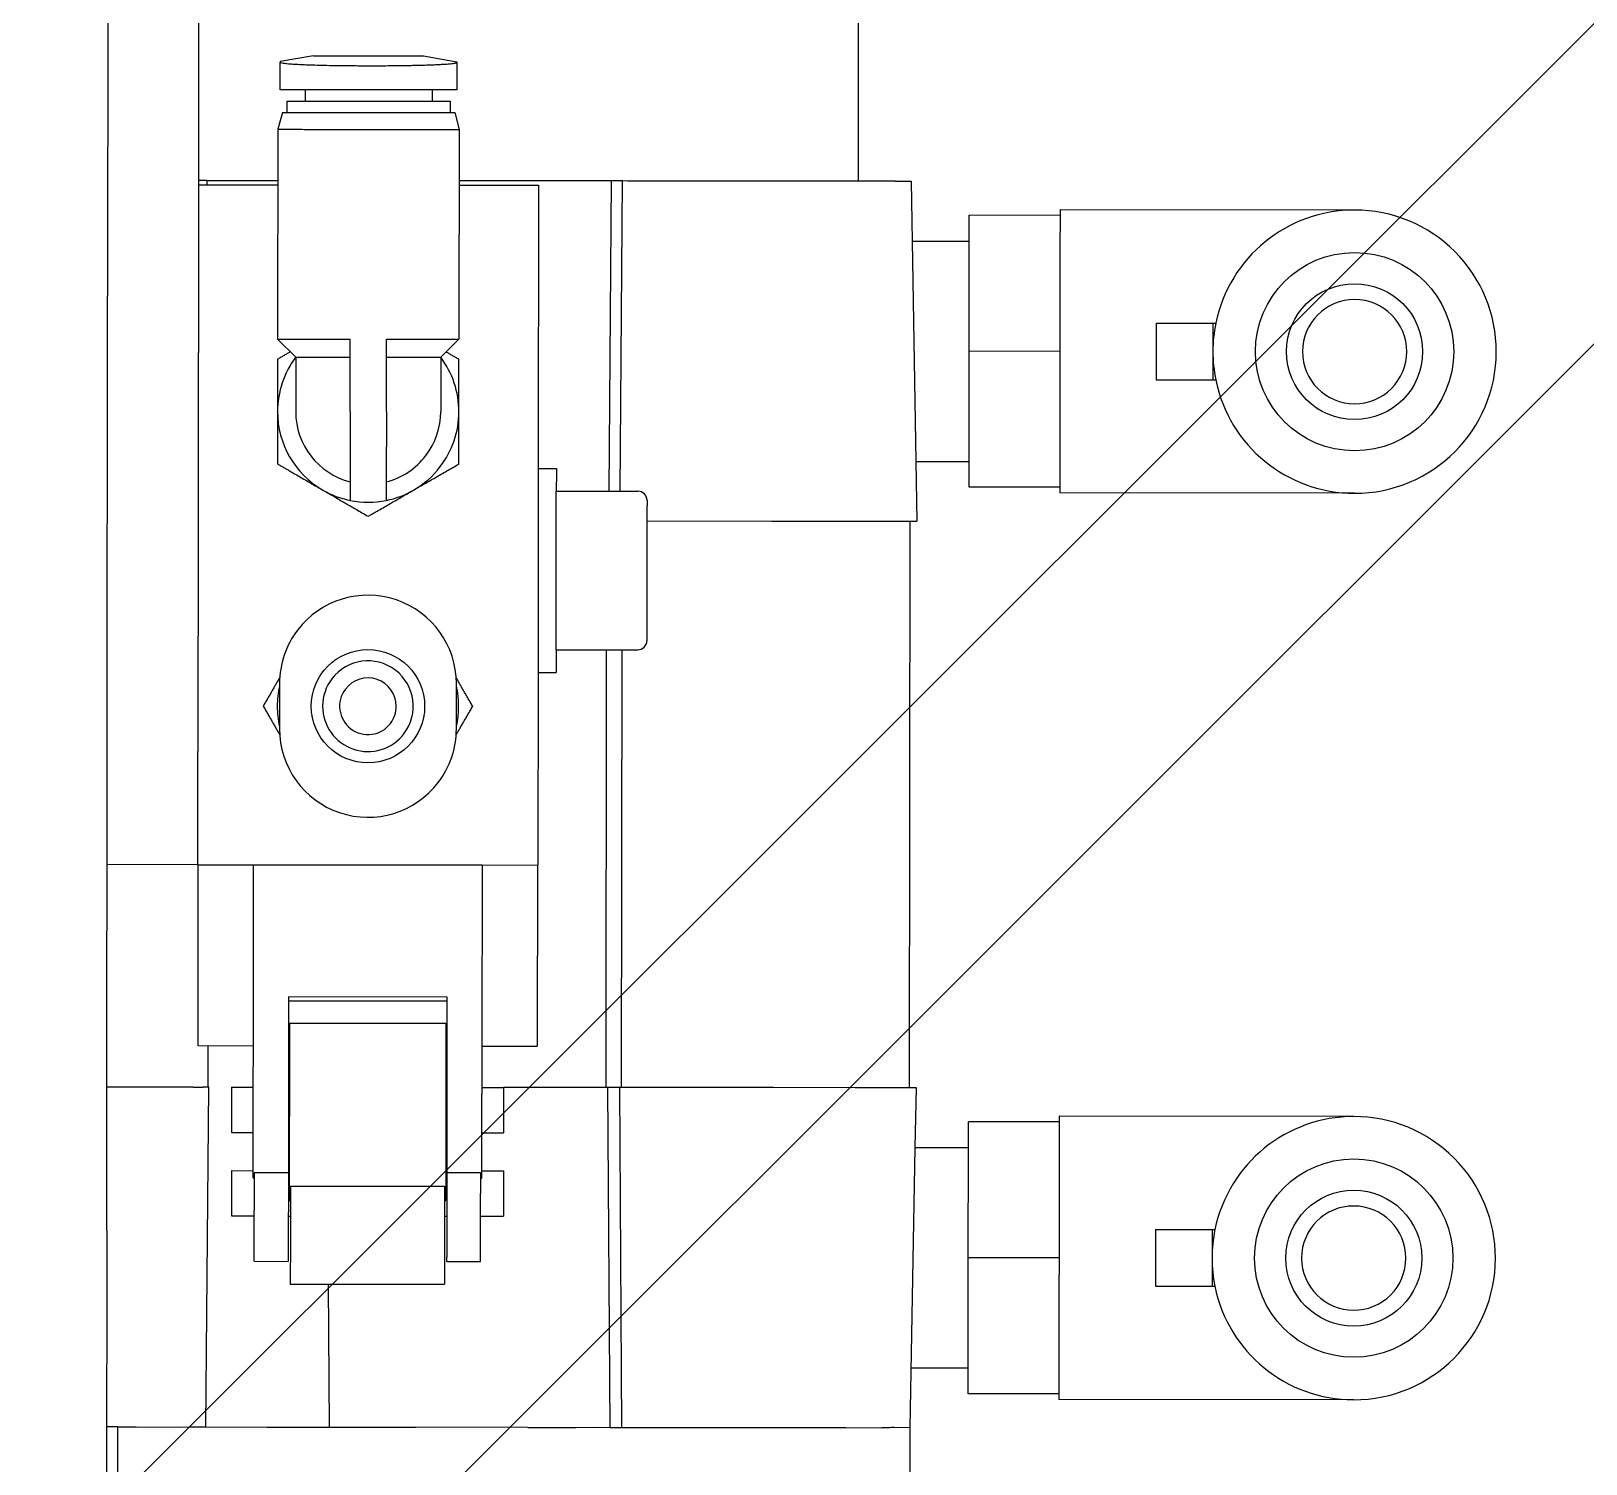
# Model space of a CAD drawing. Header units: inches. Extents: x -233729 to 737493, y -275239 to 196021.
# Drawn here: x 478215.9 to 478284.4, y 16281.1 to 16344.3 of the extents above; entities that cross this region are included whole.
import ezdxf

# ---------------------------------------------------------------- set-up
doc = ezdxf.new("R2010")
doc.units = ezdxf.units.IN
doc.header["$MEASUREMENT"] = 0
doc.layers.add('P_AX', color=7, linetype='Continuous')

# ---------------------------------------------------------------- blocks, each defined once
blk = doc.blocks.new('A$C48CB4C16')
at = {"layer": 'P_AX', "color": 6, "linetype": 'ByBlock', "lineweight": -2}
for p, q in [((3704.776, 4516.812, 710.665), (3917.297, 4729.333, 710.665)), ((3711.847, 4509.741, 710.665), (3924.368, 4722.262, 710.665))]:
    blk.add_line(p, q, dxfattribs=at)
at = {"layer": 'P_AX', "color": 6, "linetype": 'Continuous'}
for p, q in [((3884.337, 4669.91, 710.665), (3884.354, 4686.613, 710.665)), ((3848.909, 4684.607, 710.665), (3848.903, 4678.607, 710.665)), ((3883.851, 4684.575, 710.665), (3883.846, 4678.575, 710.665)), ((3848.903, 4678.607, 710.665), (3848.675, 4666.241, 710.665)), ((3848.903, 4678.607, 710.665), (3849.603, 4678.603, 710.665)), ((3848.903, 4678.607, 710.665), (3849.603, 4678.603, 710.665)), ((3851.741, 4678.601, 710.665), (3850.15, 4678.606, 710.665)), ((3851.741, 4678.601, 710.665), (3850.15, 4678.606, 710.665)), ((3853.059, 4678.602, 710.665), (3851.741, 4678.601, 710.665)), ((3853.059, 4678.602, 710.665), (3851.741, 4678.601, 710.665)), ((3855.041, 4678.601, 710.665), (3853.059, 4678.602, 710.665)), ((3855.041, 4678.601, 710.665), (3853.059, 4678.602, 710.665)), ((3855.059, 4678.6, 710.665), (3855.041, 4678.601, 710.665)), ((3855.059, 4678.6, 710.665), (3855.041, 4678.601, 710.665)), ((3855.131, 4678.6, 710.665), (3855.059, 4678.6, 710.665)), ((3855.131, 4678.6, 710.665), (3855.059, 4678.6, 710.665)), ((3859.423, 4678.593, 710.665), (3855.131, 4678.6, 710.665)), ((3859.423, 4678.593, 710.665), (3855.131, 4678.6, 710.665)), ((3860.423, 4678.595, 710.665), (3859.423, 4678.593, 710.665)), ((3860.423, 4678.595, 710.665), (3859.423, 4678.593, 710.665)), ((3861.331, 4678.594, 710.665), (3860.423, 4678.595, 710.665)), ((3861.331, 4678.594, 710.665), (3860.423, 4678.595, 710.665)), ((3861.423, 4678.591, 710.665), (3861.331, 4678.594, 710.665)), ((3861.423, 4678.591, 710.665), (3861.331, 4678.594, 710.665)), ((3861.633, 4678.595, 710.665), (3861.423, 4678.591, 710.665)), ((3861.633, 4678.595, 710.665), (3861.423, 4678.591, 710.665)), ((3861.727, 4663.595, 710.665), (3861.633, 4678.595, 710.665)), ((3862.133, 4678.594, 710.665), (3861.633, 4678.595, 710.665)), ((3862.133, 4678.594, 710.665), (3861.633, 4678.595, 710.665)), ((3862.133, 4678.594, 710.665), (3862.227, 4663.594, 710.665)), ((3862.741, 4678.59, 710.665), (3862.133, 4678.594, 710.665)), ((3862.741, 4678.59, 710.665), (3862.133, 4678.594, 710.665)), ((3863.641, 4678.592, 710.665), (3862.741, 4678.59, 710.665)), ((3863.641, 4678.592, 710.665), (3862.741, 4678.59, 710.665)), ((3863.897, 4678.594, 710.665), (3863.641, 4678.592, 710.665)), ((3863.897, 4678.594, 710.665), (3863.641, 4678.592, 710.665)), ((3864.375, 4678.594, 710.665), (3863.897, 4678.594, 710.665)), ((3864.375, 4678.594, 710.665), (3863.897, 4678.594, 710.665)), ((3865.765, 4678.593, 710.665), (3864.375, 4678.594, 710.665)), ((3865.765, 4678.593, 710.665), (3864.375, 4678.594, 710.665)), ((3865.765, 4678.593, 710.665), (3870.715, 4678.589, 710.665)), ((3865.765, 4678.593, 710.665), (3870.715, 4678.589, 710.665)), ((3871.241, 4678.583, 710.665), (3870.715, 4678.589, 710.665)), ((3871.241, 4678.583, 710.665), (3870.715, 4678.589, 710.665)), ((3871.441, 4678.585, 710.665), (3871.241, 4678.583, 710.665)), ((3871.441, 4678.585, 710.665), (3871.241, 4678.583, 710.665)), ((3873.76, 4678.583, 710.665), (3871.441, 4678.585, 710.665)), ((3873.76, 4678.583, 710.665), (3871.441, 4678.585, 710.665)), ((3874.391, 4678.582, 710.665), (3873.76, 4678.583, 710.665)), ((3874.391, 4678.582, 710.665), (3873.76, 4678.583, 710.665)), ((3874.441, 4678.578, 710.665), (3874.391, 4678.582, 710.665)), ((3874.441, 4678.578, 710.665), (3874.391, 4678.582, 710.665)), ((3874.51, 4678.582, 710.665), (3874.441, 4678.578, 710.665)), ((3874.51, 4678.582, 710.665), (3874.441, 4678.578, 710.665)), ((3874.51, 4678.582, 710.665), (3874.559, 4672.268, 710.665)), ((3877.241, 4678.577, 710.665), (3874.51, 4678.582, 710.665)), ((3877.241, 4678.577, 710.665), (3874.51, 4678.582, 710.665)), ((3877.261, 4678.582, 710.665), (3877.241, 4678.577, 710.665)), ((3877.261, 4678.582, 710.665), (3877.241, 4678.577, 710.665)), ((3879.972, 4678.573, 710.665), (3877.261, 4678.582, 710.665)), ((3879.972, 4678.573, 710.665), (3877.261, 4678.582, 710.665)), ((3879.972, 4678.573, 710.665), (3879.827, 4663.577, 710.665)), ((3880.041, 4678.573, 710.665), (3879.972, 4678.573, 710.665)), ((3880.041, 4678.573, 710.665), (3879.972, 4678.573, 710.665)), ((3880.091, 4678.576, 710.665), (3880.041, 4678.573, 710.665)), ((3880.091, 4678.576, 710.665), (3880.041, 4678.573, 710.665)), ((3880.722, 4678.576, 710.665), (3880.091, 4678.576, 710.665)), ((3880.722, 4678.576, 710.665), (3880.091, 4678.576, 710.665)), ((3882.211, 4678.577, 710.665), (3880.722, 4678.576, 710.665)), ((3882.211, 4678.577, 710.665), (3880.722, 4678.576, 710.665)), ((3883.041, 4678.574, 710.665), (3882.211, 4678.577, 710.665)), ((3883.041, 4678.574, 710.665), (3882.211, 4678.577, 710.665)), ((3883.241, 4678.572, 710.665), (3883.041, 4678.574, 710.665)), ((3883.241, 4678.572, 710.665), (3883.041, 4678.574, 710.665)), ((3883.795, 4678.575, 710.665), (3883.241, 4678.572, 710.665)), ((3883.795, 4678.575, 710.665), (3883.241, 4678.572, 710.665)), ((3883.846, 4678.575, 710.665), (3883.795, 4678.575, 710.665)), ((3883.846, 4678.575, 710.665), (3883.795, 4678.575, 710.665)), ((3883.846, 4678.575, 710.665), (3884.346, 4678.573, 710.665)), ((3829.34, 4677.374, 710.665), (3842.34, 4677.361, 710.665)), ((3842.338, 4675.627, 710.665), (3842.34, 4677.111, 710.665)), ((3842.34, 4677.111, 710.665), (3846.34, 4677.107, 710.665)), ((3846.34, 4677.107, 710.665), (3846.339, 4675.971, 710.665)), ((3846.339, 4675.971, 710.665), (3846.334, 4671.107, 710.665)), ((3848.855, 4675.969, 710.665), (3846.339, 4675.971, 710.665)), ((3835.585, 4672.368, 710.665), (3835.459, 4672.368, 710.665)), ((3835.584, 4671.118, 710.665), (3835.585, 4672.368, 710.665)), ((3838.085, 4672.365, 710.665), (3835.585, 4672.368, 710.665)), ((3838.083, 4669.865, 710.665), (3838.085, 4672.365, 710.665)), ((3842.334, 4671.111, 710.665), (3842.335, 4672.596, 710.665)), ((3876.24, 4672.267, 710.665), (3869.44, 4672.273, 710.665)), ((3835.583, 4669.868, 710.665), (3835.584, 4671.118, 710.665)), ((3842.333, 4669.627, 710.665), (3842.334, 4671.111, 710.665)), ((3842.334, 4671.111, 710.665), (3846.334, 4671.107, 710.665)), ((3846.334, 4671.107, 710.665), (3846.329, 4666.243, 710.665)), ((3869.329, 4671.273, 710.665), (3867.849, 4671.275, 710.665)), ((3877.829, 4671.265, 710.665), (3876.329, 4671.266, 710.665)), ((3835.583, 4669.868, 710.665), (3835.457, 4669.868, 710.665)), ((3838.083, 4669.865, 710.665), (3835.583, 4669.868, 710.665)), ((3867.847, 4669.275, 710.665), (3866.837, 4669.276, 710.665)), ((3869.437, 4669.273, 710.665), (3869.327, 4669.273, 710.665)), ((3876.327, 4669.266, 710.665), (3876.237, 4669.267, 710.665)), ((3878.837, 4669.264, 710.665), (3877.827, 4669.265, 710.665)), ((3867.845, 4667.589, 710.665), (3867.846, 4668.275, 710.665)), ((3869.326, 4668.273, 710.665), (3869.325, 4667.35, 710.665)), ((3869.436, 4668.587, 710.665), (3869.386, 4668.587, 710.665)), ((3876.286, 4668.581, 710.665), (3876.236, 4668.581, 710.665)), ((3876.325, 4667.343, 710.665), (3876.326, 4668.266, 710.665)), ((3877.826, 4668.265, 710.665), (3877.825, 4667.579, 710.665)), ((3867.845, 4667.589, 710.665), (3867.795, 4667.589, 710.665)), ((3867.845, 4667.352, 710.665), (3867.845, 4667.589, 710.665)), ((3876.235, 4667.949, 710.665), (3869.435, 4667.956, 710.665)), ((3877.825, 4667.579, 710.665), (3877.825, 4667.342, 710.665)), ((3877.875, 4667.579, 710.665), (3877.825, 4667.579, 710.665)), ((3867.795, 4667.275, 710.665), (3866.835, 4667.276, 710.665)), ((3869.325, 4667.35, 710.665), (3867.845, 4667.352, 710.665)), ((3869.385, 4667.273, 710.665), (3869.325, 4667.273, 710.665)), ((3876.325, 4667.266, 710.665), (3876.285, 4667.266, 710.665)), ((3877.825, 4667.342, 710.665), (3876.325, 4667.343, 710.665)), ((3878.835, 4667.264, 710.665), (3877.875, 4667.265, 710.665)), ((3842.328, 4665.111, 710.665), (3842.33, 4666.596, 710.665)), ((3846.329, 4666.243, 710.665), (3846.328, 4665.107, 710.665)), ((3848.675, 4666.241, 710.665), (3846.329, 4666.243, 710.665)), ((3848.675, 4666.241, 710.665), (3848.627, 4663.604, 710.665)), ((3867.793, 4665.589, 710.665), (3866.833, 4665.59, 710.665)), ((3869.383, 4665.587, 710.665), (3869.323, 4665.587, 710.665)), ((3876.323, 4665.581, 710.665), (3876.283, 4665.581, 710.665)), ((3878.833, 4665.578, 710.665), (3877.873, 4665.579, 710.665)), ((3829.328, 4664.874, 710.665), (3842.328, 4664.861, 710.665)), ((3842.328, 4665.111, 710.665), (3846.328, 4665.107, 710.665)), ((3848.627, 4663.604, 710.665), (3848.927, 4663.604, 710.665)), ((3848.927, 4663.604, 710.665), (3848.903, 4638.604, 710.665)), ((3848.927, 4663.604, 710.665), (3849.627, 4663.604, 710.665)), ((3849.827, 4663.604, 710.665), (3850.317, 4663.605, 710.665)), ((3850.317, 4663.605, 710.665), (3851.327, 4663.603, 710.665)), ((3851.327, 4663.603, 710.665), (3854.927, 4663.601, 710.665)), ((3854.927, 4663.601, 710.665), (3855.027, 4663.601, 710.665)), ((3855.027, 4663.601, 710.665), (3861.627, 4663.595, 710.665)), ((3861.627, 4663.595, 710.665), (3861.608, 4644.281, 710.665)), ((3861.627, 4663.595, 710.665), (3861.727, 4663.595, 710.665)), ((3861.727, 4663.595, 710.665), (3862.227, 4663.594, 710.665)), ((3862.227, 4663.594, 710.665), (3862.327, 4663.594, 710.665)), ((3862.308, 4644.28, 710.665), (3862.327, 4663.594, 710.665)), ((3862.327, 4663.594, 710.665), (3866.831, 4663.59, 710.665)), ((3867.791, 4663.589, 710.665), (3866.831, 4663.59, 710.665)), ((3867.791, 4663.589, 710.665), (3866.831, 4663.59, 710.665)), ((3867.789, 4661.775, 710.665), (3867.791, 4663.589, 710.665)), ((3867.791, 4663.589, 710.665), (3867.792, 4663.882, 710.665)), ((3869.322, 4663.873, 710.665), (3869.318, 4659.776, 710.665)), ((3869.322, 4663.873, 710.665), (3869.382, 4663.873, 710.665)), ((3876.282, 4663.866, 710.665), (3876.322, 4663.873, 710.665)), ((3876.318, 4659.769, 710.665), (3876.322, 4663.873, 710.665)), ((3877.871, 4663.579, 710.665), (3877.869, 4661.765, 710.665)), ((3877.872, 4663.872, 710.665), (3877.871, 4663.579, 710.665)), ((3878.831, 4663.578, 710.665), (3877.871, 4663.579, 710.665)), ((3878.831, 4663.578, 710.665), (3877.871, 4663.579, 710.665)), ((3879.827, 4663.577, 710.665), (3879.877, 4663.577, 710.665)), ((3879.875, 4661.763, 710.665), (3879.877, 4663.577, 710.665)), ((3879.877, 4663.577, 710.665), (3880.077, 4663.577, 710.665)), ((3880.527, 4663.576, 710.665), (3880.077, 4663.577, 710.665)), ((3880.527, 4663.576, 710.665), (3884.331, 4663.573, 710.665)), ((3865.342, 4653.777, 710.665), (3865.349, 4661.777, 710.665)), ((3867.789, 4661.775, 710.665), (3865.349, 4661.777, 710.665)), ((3867.782, 4653.775, 710.665), (3867.789, 4661.775, 710.665)), ((3877.869, 4661.765, 710.665), (3877.862, 4653.765, 710.665)), ((3877.869, 4661.765, 710.665), (3880.309, 4661.763, 710.665)), ((3880.309, 4661.763, 710.665), (3880.302, 4653.763, 710.665)), ((3876.279, 4660.755, 710.665), (3869.379, 4660.762, 710.665)), ((3869.318, 4659.776, 710.665), (3869.317, 4659.604, 710.665)), ((3869.317, 4659.604, 710.665), (3876.317, 4659.597, 710.665)), ((3876.318, 4659.769, 710.665), (3869.318, 4659.776, 710.665)), ((3876.317, 4659.597, 710.665), (3876.318, 4659.769, 710.665)), ((3865.314, 4645.277, 710.665), (3865.322, 4653.777, 710.665)), ((3865.342, 4653.777, 710.665), (3865.322, 4653.777, 710.665)), ((3867.782, 4653.775, 710.665), (3865.342, 4653.777, 710.665)), ((3877.862, 4653.765, 710.665), (3867.782, 4653.775, 710.665)), ((3880.302, 4653.763, 710.665), (3877.862, 4653.765, 710.665)), ((3880.322, 4653.763, 710.665), (3880.302, 4653.763, 710.665)), ((3880.322, 4653.763, 710.665), (3880.317, 4648.763, 710.665)), ((3880.322, 4653.763, 710.665), (3880.317, 4648.763, 710.665)), ((3880.322, 4653.763, 710.665), (3880.317, 4648.763, 710.665)), ((3880.322, 4653.763, 710.665), (3884.322, 4653.759, 710.665)), ((3880.303, 4638.576, 710.665), (3880.317, 4648.763, 710.665)), ((3880.303, 4638.576, 710.665), (3880.317, 4648.763, 710.665)), ((3880.303, 4638.576, 710.665), (3880.317, 4648.763, 710.665)), ((3884.317, 4648.759, 710.665), (3884.298, 4628.682, 710.665)), ((3884.317, 4648.759, 710.665), (3884.298, 4628.682, 710.665)), ((3865.314, 4645.277, 710.665), (3864.514, 4645.278, 710.665)), ((3865.314, 4645.277, 710.665), (3864.514, 4645.278, 710.665)), ((3865.309, 4640.777, 710.665), (3865.314, 4645.277, 710.665)), ((3865.309, 4640.777, 710.665), (3865.314, 4645.277, 710.665)), ((3865.309, 4640.777, 710.665), (3865.314, 4645.277, 710.665)), ((3864.513, 4644.278, 710.665), (3860.913, 4644.281, 710.665)), ((3864.513, 4644.278, 710.665), (3860.913, 4644.281, 710.665)), ((3865.305, 4636.277, 710.665), (3865.309, 4640.777, 710.665)), ((3865.305, 4636.277, 710.665), (3865.309, 4640.777, 710.665)), ((3865.305, 4636.277, 710.665), (3865.309, 4640.777, 710.665)), ((3848.646, 4635.969, 710.665), (3848.603, 4638.604, 710.665)), ((3848.903, 4638.604, 710.665), (3848.603, 4638.604, 710.665)), ((3849.303, 4638.603, 710.665), (3848.903, 4638.604, 710.665)), ((3860.507, 4638.596, 710.665), (3855.003, 4638.601, 710.665)), ((3880.293, 4623.763, 710.665), (3880.303, 4638.576, 710.665)), ((3880.293, 4623.763, 710.665), (3880.303, 4638.576, 710.665)), ((3829.302, 4637.374, 710.665), (3842.302, 4637.361, 710.665)), ((3842.3, 4635.627, 710.665), (3842.301, 4637.111, 710.665)), ((3842.301, 4637.111, 710.665), (3846.301, 4637.107, 710.665)), ((3846.301, 4637.107, 710.665), (3846.3, 4635.971, 710.665)), ((3864.506, 4637.278, 710.665), (3860.906, 4637.281, 710.665)), ((3864.506, 4637.278, 710.665), (3860.906, 4637.281, 710.665)), ((3861.692, 4637.28, 710.665), (3861.58, 4623.591, 710.665)), ((3862.08, 4623.59, 710.665), (3862.192, 4637.28, 710.665)), ((3846.3, 4635.971, 710.665), (3846.296, 4631.107, 710.665)), ((3848.646, 4635.969, 710.665), (3846.3, 4635.971, 710.665)), ((3848.807, 4626.241, 710.665), (3848.646, 4635.969, 710.665)), ((3865.305, 4636.277, 710.665), (3864.505, 4636.278, 710.665)), ((3865.305, 4636.277, 710.665), (3864.505, 4636.278, 710.665)), ((3865.293, 4623.777, 710.665), (3865.305, 4636.277, 710.665)), ((3869.6, 4631.373, 710.665), (3869.603, 4633.773, 710.665)), ((3872.003, 4633.771, 710.665), (3872, 4631.371, 710.665)), ((3873.603, 4633.769, 710.665), (3873.6, 4631.369, 710.665)), ((3876, 4631.367, 710.665), (3876.003, 4633.767, 710.665)), ((3842.296, 4631.111, 710.665), (3842.297, 4632.596, 710.665)), ((3835.547, 4632.368, 710.665), (3835.421, 4632.368, 710.665)), ((3835.546, 4631.118, 710.665), (3835.547, 4632.368, 710.665)), ((3838.047, 4632.365, 710.665), (3835.547, 4632.368, 710.665)), ((3838.044, 4629.865, 710.665), (3838.047, 4632.365, 710.665)), ((3869.6, 4631.373, 710.665), (3868.8, 4630.574, 710.665)), ((3872, 4631.371, 710.665), (3872, 4630.571, 710.665)), ((3873.6, 4631.369, 710.665), (3873.6, 4630.569, 710.665)), ((3876, 4631.367, 710.665), (3876.8, 4630.566, 710.665)), ((3835.544, 4629.868, 710.665), (3835.546, 4631.118, 710.665)), ((3842.294, 4629.627, 710.665), (3842.296, 4631.111, 710.665)), ((3842.296, 4631.111, 710.665), (3846.296, 4631.107, 710.665)), ((3846.296, 4631.107, 710.665), (3846.291, 4626.243, 710.665)), ((3868.791, 4621.32, 710.665), (3868.8, 4630.574, 710.665)), ((3876.791, 4621.312, 710.665), (3876.8, 4630.566, 710.665)), ((3835.544, 4629.868, 710.665), (3835.418, 4629.868, 710.665)), ((3838.044, 4629.865, 710.665), (3835.544, 4629.868, 710.665)), ((3884.263, 4592.097, 710.665), (3884.298, 4628.682, 710.665)), ((3884.263, 4592.097, 710.665), (3884.298, 4628.682, 710.665)), ((3842.29, 4625.111, 710.665), (3842.291, 4626.596, 710.665)), ((3846.291, 4626.243, 710.665), (3846.29, 4625.107, 710.665)), ((3848.807, 4626.241, 710.665), (3846.291, 4626.243, 710.665)), ((3848.85, 4623.604, 710.665), (3848.807, 4626.241, 710.665)), ((3842.29, 4625.111, 710.665), (3846.29, 4625.107, 710.665)), ((3829.29, 4624.874, 710.665), (3842.29, 4624.861, 710.665)), ((3849.55, 4623.603, 710.665), (3848.85, 4623.604, 710.665)), ((3851.195, 4613.604, 710.665), (3851.198, 4623.604, 710.665)), ((3868.793, 4623.774, 710.665), (3865.293, 4623.777, 710.665)), ((3880.293, 4623.763, 710.665), (3876.793, 4623.766, 710.665)), ((3879.919, 4623.573, 710.665), (3879.918, 4623.763, 710.665)), ((3880.285, 4615.423, 710.665), (3880.293, 4623.763, 710.665)), ((3853.006, 4623.602, 710.665), (3854.988, 4623.597, 710.665)), ((3853.006, 4623.602, 710.665), (3854.988, 4623.597, 710.665)), ((3854.988, 4623.597, 710.665), (3855.006, 4623.6, 710.665)), ((3854.988, 4623.597, 710.665), (3855.006, 4623.6, 710.665)), ((3855.006, 4623.6, 710.665), (3858.198, 4623.598, 710.665)), ((3855.006, 4623.6, 710.665), (3858.198, 4623.598, 710.665)), ((3858.198, 4623.598, 710.665), (3859.37, 4623.597, 710.665)), ((3858.198, 4623.598, 710.665), (3859.37, 4623.597, 710.665)), ((3859.37, 4623.597, 710.665), (3861.37, 4623.594, 710.665)), ((3859.37, 4623.597, 710.665), (3861.37, 4623.594, 710.665)), ((3861.37, 4623.594, 710.665), (3861.58, 4623.591, 710.665)), ((3861.37, 4623.594, 710.665), (3861.58, 4623.591, 710.665)), ((3861.58, 4623.591, 710.665), (3862.08, 4623.59, 710.665)), ((3861.58, 4623.591, 710.665), (3862.08, 4623.59, 710.665)), ((3862.08, 4623.59, 710.665), (3862.688, 4623.593, 710.665)), ((3862.08, 4623.59, 710.665), (3862.688, 4623.593, 710.665)), ((3862.688, 4623.593, 710.665), (3863.588, 4623.589, 710.665)), ((3862.688, 4623.593, 710.665), (3863.588, 4623.589, 710.665)), ((3863.588, 4623.589, 710.665), (3867.488, 4623.585, 710.665)), ((3863.588, 4623.589, 710.665), (3867.488, 4623.585, 710.665)), ((3867.488, 4623.585, 710.665), (3868.793, 4623.584, 710.665)), ((3867.488, 4623.585, 710.665), (3868.793, 4623.584, 710.665)), ((3879.919, 4623.573, 710.665), (3876.793, 4623.576, 710.665)), ((3879.919, 4623.573, 710.665), (3876.793, 4623.576, 710.665)), ((3879.919, 4623.573, 710.665), (3879.988, 4623.573, 710.665)), ((3879.919, 4623.573, 710.665), (3879.988, 4623.573, 710.665)), ((3879.988, 4623.573, 710.665), (3880.038, 4623.573, 710.665)), ((3879.988, 4623.573, 710.665), (3880.038, 4623.573, 710.665)), ((3880.038, 4623.573, 710.665), (3880.293, 4623.573, 710.665)), ((3880.038, 4623.573, 710.665), (3880.293, 4623.573, 710.665)), ((3868.99, 4620.573, 710.665), (3868.791, 4621.32, 710.665)), ((3876.59, 4620.566, 710.665), (3876.791, 4621.312, 710.665)), ((3869.189, 4620.073, 710.665), (3869.19, 4620.573, 710.665)), ((3876.389, 4620.066, 710.665), (3876.39, 4620.566, 710.665)), ((3868.888, 4618.355, 710.665), (3868.889, 4619.574, 710.665)), ((3869.989, 4619.573, 710.665), (3869.989, 4620.073, 710.665)), ((3875.589, 4619.567, 710.665), (3875.589, 4620.067, 710.665)), ((3876.689, 4619.566, 710.665), (3876.688, 4618.348, 710.665)), ((3870.359, 4618.072, 710.665), (3868.888, 4618.333, 710.665)), ((3875.216, 4618.068, 710.665), (3876.688, 4618.326, 710.665))]:
    blk.add_line(p, q, dxfattribs=at)
at = {"layer": 'P_AX', "color": 6}
for radius in [4100.564, 761.789]:
    blk.add_circle((4100.564, 4905.53, 710.665), radius, dxfattribs=at)
at = {"layer": 'P_AX', "color": 6, "linetype": 'Continuous'}
for centre, radius in [((3829.334, 4671.124, 710.665), 4.375), ((3829.334, 4671.124, 710.665), 3), ((3872.815, 4646.77, 710.665), 2.5), ((3829.296, 4631.124, 710.665), 4.375), ((3829.296, 4631.124, 710.665), 3)]:
    blk.add_circle(centre, radius, dxfattribs=at)
for centre, radius, start, end in [((3829.334, 4671.124, 710.665), 6.25, 89.9449, 179.9449), ((3829.334, 4671.124, 710.665), 6.25, 11.48176, 89.9449), ((3829.334, 4671.124, 710.665), 2.3, 89.94491, 179.94496), ((3829.334, 4671.124, 710.665), 2.3, 269.9449, 89.9449), ((3829.334, 4671.124, 710.665), 6.25, 359.9449, 11.48176), ((3829.334, 4671.124, 710.665), 6.25, 179.9449, 269.9449), ((3829.334, 4671.124, 710.665), 2.3, 179.94535, 269.94439), ((3829.334, 4671.124, 710.665), 6.25, 348.40782, 359.9449), ((3829.334, 4671.124, 710.665), 6.25, 269.9449, 348.40782), ((3872.816, 4647.77, 710.665), 3.9, 359.9449, 142.62989), ((3872.816, 4647.77, 710.665), 3.9, 142.62989, 179.94491), ((3872.815, 4646.77, 710.665), 2, 359.9449, 142.62989), ((3872.815, 4646.77, 710.665), 4, 167.10621, 192.7836), ((3872.815, 4646.77, 710.665), 2, 142.62989, 322.62989), ((3872.815, 4646.77, 710.665), 1.25, 322.62989, 142.62989), ((3872.815, 4646.77, 710.665), 4, 359.9449, 12.78335), ((3872.815, 4646.77, 710.665), 1.25, 142.62997, 179.94482), ((3872.815, 4646.77, 710.665), 1.25, 179.94562, 322.62917), ((3872.815, 4646.77, 710.665), 2, 322.62989, 359.9449), ((3872.815, 4646.77, 710.665), 4, 347.10646, 359.94491), ((3872.814, 4645.77, 710.665), 3.9, 179.9449, 322.62989), ((3872.814, 4645.77, 710.665), 3.9, 322.62989, 359.9449), ((3860.912, 4643.881, 710.665), 0.4, 89.9449, 179.9449), ((3860.912, 4643.881, 710.665), 0.4, 89.9449, 179.9449), ((3829.296, 4631.124, 710.665), 6.25, 89.9449, 179.9449), ((3829.296, 4631.124, 710.665), 6.25, 11.48176, 89.9449), ((3860.906, 4637.681, 710.665), 0.4, 179.9449, 269.9449), ((3860.906, 4637.681, 710.665), 0.4, 179.9449, 269.9449), ((3872.803, 4633.77, 710.665), 4, 101.48202, 119.94517), ((3872.803, 4633.77, 710.665), 4, 78.40796, 101.48185), ((3872.803, 4633.77, 710.665), 4, 59.94472, 78.40772), ((3872.803, 4633.77, 710.665), 4, 119.9449, 142.62983), ((3872.803, 4633.77, 710.665), 3.2, 104.42243, 142.62988), ((3872.803, 4633.77, 710.665), 3.2, 359.94496, 75.46734), ((3872.803, 4633.77, 710.665), 4, 359.94482, 59.94488), ((3872.803, 4633.77, 710.665), 4, 142.62989, 179.94495), ((3872.803, 4633.77, 710.665), 3.2, 142.62988, 179.94491), ((3829.296, 4631.124, 710.665), 2.3, 89.94491, 179.94496), ((3829.296, 4631.124, 710.665), 2.3, 269.9449, 89.9449), ((3872.803, 4633.77, 710.665), 4, 179.94495, 216.81478), ((3872.803, 4633.77, 710.665), 4, 323.07513, 359.94491), ((3829.296, 4631.124, 710.665), 6.25, 359.9449, 11.48176), ((3829.296, 4631.124, 710.665), 6.25, 179.9449, 269.9449), ((3829.296, 4631.124, 710.665), 2.3, 179.94535, 269.94439), ((3829.296, 4631.124, 710.665), 6.25, 348.40782, 359.9449), ((3829.296, 4631.124, 710.665), 6.25, 269.9449, 348.40782)]:
    blk.add_arc(centre, radius, start, end, dxfattribs=at)
for points in [[(3849.603, 4678.603, 710.665), (3849.859, 4678.606, 710.665), (3850.15, 4678.606, 710.665)], [(3849.603, 4678.603, 710.665), (3849.859, 4678.606, 710.665), (3850.15, 4678.606, 710.665)], [(3842.34, 4677.111, 710.665), (3842.34, 4677.226, 710.665), (3842.34, 4677.298, 710.665), (3842.34, 4677.33, 710.665), (3842.34, 4677.361, 710.665)], [(3842.335, 4672.596, 710.665), (3842.336, 4673.439, 710.665), (3842.337, 4674.236, 710.665), (3842.338, 4675.058, 710.665), (3842.338, 4675.627, 710.665)], [(3869.437, 4669.273, 710.665), (3869.437, 4669.428, 710.665), (3869.437, 4669.581, 710.665), (3869.438, 4670.328, 710.665), (3869.438, 4670.987, 710.665), (3869.439, 4671.443, 710.665), (3869.439, 4671.938, 710.665), (3869.439, 4672.105, 710.665), (3869.44, 4672.273, 710.665)], [(3876.237, 4669.267, 710.665), (3876.237, 4669.435, 710.665), (3876.237, 4669.575, 710.665), (3876.238, 4670.202, 710.665), (3876.238, 4670.67, 710.665), (3876.238, 4670.981, 710.665), (3876.239, 4671.525, 710.665), (3876.239, 4671.931, 710.665), (3876.239, 4672.099, 710.665), (3876.24, 4672.267, 710.665)], [(3867.849, 4671.275, 710.665), (3867.849, 4671.16, 710.665), (3867.848, 4671.046, 710.665), (3867.848, 4670.769, 710.665), (3867.848, 4670.396, 710.665), (3867.847, 4669.941, 710.665), (3867.847, 4669.423, 710.665), (3867.847, 4669.354, 710.665), (3867.847, 4669.275, 710.665)], [(3869.329, 4671.273, 710.665), (3869.329, 4671.159, 710.665), (3869.328, 4671.045, 710.665), (3869.328, 4670.768, 710.665), (3869.328, 4670.395, 710.665), (3869.327, 4669.94, 710.665), (3869.327, 4669.421, 710.665), (3869.327, 4669.352, 710.665), (3869.327, 4669.273, 710.665)], [(3876.327, 4669.266, 710.665), (3876.327, 4669.345, 710.665), (3876.327, 4669.415, 710.665), (3876.327, 4669.846, 710.665), (3876.328, 4670.17, 710.665), (3876.328, 4670.388, 710.665), (3876.328, 4670.703, 710.665), (3876.328, 4670.913, 710.665), (3876.328, 4671.038, 710.665), (3876.329, 4671.152, 710.665), (3876.329, 4671.266, 710.665)], [(3877.829, 4671.265, 710.665), (3877.829, 4671.151, 710.665), (3877.828, 4671.037, 710.665), (3877.828, 4670.912, 710.665), (3877.828, 4670.702, 710.665), (3877.828, 4670.386, 710.665), (3877.827, 4669.932, 710.665), (3877.827, 4669.413, 710.665), (3877.827, 4669.344, 710.665), (3877.827, 4669.265, 710.665)], [(3842.33, 4666.596, 710.665), (3842.33, 4667.252, 710.665), (3842.331, 4667.986, 710.665), (3842.332, 4668.679, 710.665), (3842.333, 4669.627, 710.665)], [(3884.337, 4669.91, 710.665), (3884.334, 4666.875, 710.665), (3884.331, 4663.042, 710.665), (3884.327, 4658.689, 710.665), (3884.322, 4653.759, 710.665)], [(3866.835, 4667.276, 710.665), (3866.835, 4667.36, 710.665), (3866.835, 4667.445, 710.665), (3866.835, 4667.605, 710.665), (3866.835, 4667.805, 710.665), (3866.835, 4667.978, 710.665), (3866.836, 4668.276, 710.665), (3866.836, 4668.518, 710.665), (3866.836, 4668.746, 710.665), (3866.836, 4668.906, 710.665), (3866.837, 4669.106, 710.665), (3866.837, 4669.191, 710.665), (3866.837, 4669.276, 710.665)], [(3867.847, 4669.275, 710.665), (3867.846, 4668.846, 710.665), (3867.846, 4668.275, 710.665)], [(3869.327, 4669.273, 710.665), (3869.326, 4668.845, 710.665), (3869.326, 4668.273, 710.665)], [(3869.436, 4668.587, 710.665), (3869.436, 4668.932, 710.665), (3869.437, 4669.273, 710.665)], [(3876.236, 4668.581, 710.665), (3876.236, 4668.953, 710.665), (3876.237, 4669.267, 710.665)], [(3876.326, 4668.266, 710.665), (3876.326, 4668.838, 710.665), (3876.327, 4669.266, 710.665)], [(3877.827, 4669.265, 710.665), (3877.826, 4668.836, 710.665), (3877.826, 4668.265, 710.665)], [(3878.836, 4668.264, 710.665), (3878.836, 4668.459, 710.665), (3878.836, 4668.647, 710.665), (3878.836, 4668.791, 710.665), (3878.836, 4668.971, 710.665), (3878.837, 4669.076, 710.665), (3878.837, 4669.188, 710.665), (3878.837, 4669.226, 710.665), (3878.837, 4669.264, 710.665)], [(3869.385, 4667.273, 710.665), (3869.385, 4667.718, 710.665), (3869.386, 4668.16, 710.665), (3869.386, 4668.374, 710.665), (3869.386, 4668.587, 710.665)], [(3869.435, 4667.956, 710.665), (3869.436, 4668.272, 710.665), (3869.436, 4668.587, 710.665)], [(3876.235, 4667.949, 710.665), (3876.236, 4668.278, 710.665), (3876.236, 4668.581, 710.665)], [(3876.285, 4667.266, 710.665), (3876.285, 4667.711, 710.665), (3876.286, 4668.154, 710.665), (3876.286, 4668.367, 710.665), (3876.286, 4668.581, 710.665)], [(3878.835, 4667.264, 710.665), (3878.835, 4667.302, 710.665), (3878.835, 4667.34, 710.665), (3878.835, 4667.452, 710.665), (3878.835, 4667.557, 710.665), (3878.835, 4667.708, 710.665), (3878.835, 4667.881, 710.665), (3878.836, 4668.103, 710.665), (3878.836, 4668.264, 710.665)], [(3867.795, 4667.589, 710.665), (3867.795, 4667.438, 710.665), (3867.795, 4667.287, 710.665), (3867.795, 4667.015, 710.665), (3867.794, 4666.443, 710.665), (3867.794, 4666.035, 710.665), (3867.793, 4665.589, 710.665)], [(3877.875, 4667.579, 710.665), (3877.875, 4667.428, 710.665), (3877.875, 4667.278, 710.665), (3877.875, 4667.005, 710.665), (3877.874, 4666.434, 710.665), (3877.874, 4665.983, 710.665), (3877.873, 4665.579, 710.665)], [(3869.325, 4667.273, 710.665), (3869.325, 4667.051, 710.665), (3869.324, 4666.777, 710.665), (3869.324, 4666.318, 710.665), (3869.324, 4665.936, 710.665), (3869.323, 4665.781, 710.665), (3869.323, 4665.587, 710.665)], [(3869.325, 4667.35, 710.665), (3869.325, 4667.313, 710.665), (3869.325, 4667.273, 710.665)], [(3869.383, 4665.587, 710.665), (3869.384, 4666.211, 710.665), (3869.384, 4666.675, 710.665), (3869.385, 4666.971, 710.665), (3869.385, 4667.108, 710.665), (3869.385, 4667.273, 710.665)], [(3876.283, 4665.581, 710.665), (3876.284, 4666.22, 710.665), (3876.285, 4666.964, 710.665), (3876.285, 4667.102, 710.665), (3876.285, 4667.266, 710.665)], [(3876.323, 4665.581, 710.665), (3876.323, 4665.757, 710.665), (3876.324, 4665.929, 710.665), (3876.324, 4666.378, 710.665), (3876.324, 4666.771, 710.665), (3876.325, 4667.009, 710.665), (3876.325, 4667.266, 710.665)], [(3876.325, 4667.266, 710.665), (3876.325, 4667.306, 710.665), (3876.325, 4667.343, 710.665)], [(3866.831, 4663.59, 710.665), (3866.831, 4663.674, 710.665), (3866.831, 4663.759, 710.665), (3866.832, 4663.919, 710.665), (3866.832, 4664.119, 710.665), (3866.832, 4664.347, 710.665), (3866.832, 4664.59, 710.665), (3866.832, 4664.832, 710.665), (3866.833, 4665.06, 710.665), (3866.833, 4665.303, 710.665), (3866.833, 4665.42, 710.665), (3866.833, 4665.505, 710.665), (3866.833, 4665.59, 710.665)], [(3867.793, 4665.589, 710.665), (3867.793, 4665.409, 710.665), (3867.793, 4665.227, 710.665), (3867.792, 4664.412, 710.665), (3867.792, 4663.882, 710.665)], [(3869.323, 4665.587, 710.665), (3869.323, 4665.286, 710.665), (3869.323, 4664.929, 710.665), (3869.322, 4664.401, 710.665), (3869.322, 4663.873, 710.665)], [(3869.382, 4663.873, 710.665), (3869.382, 4664.524, 710.665), (3869.383, 4665.178, 710.665), (3869.383, 4665.388, 710.665), (3869.383, 4665.587, 710.665)], [(3876.282, 4663.866, 710.665), (3876.282, 4664.517, 710.665), (3876.283, 4665.172, 710.665), (3876.283, 4665.35, 710.665), (3876.283, 4665.581, 710.665)], [(3876.322, 4663.873, 710.665), (3876.322, 4664.395, 710.665), (3876.323, 4664.922, 710.665), (3876.323, 4665.256, 710.665), (3876.323, 4665.581, 710.665)], [(3877.873, 4665.579, 710.665), (3877.873, 4665.377, 710.665), (3877.873, 4665.217, 710.665), (3877.872, 4664.543, 710.665), (3877.872, 4663.872, 710.665)], [(3878.832, 4664.342, 710.665), (3878.832, 4664.566, 710.665), (3878.832, 4664.791, 710.665), (3878.833, 4665.047, 710.665), (3878.833, 4665.196, 710.665), (3878.833, 4665.357, 710.665), (3878.833, 4665.478, 710.665), (3878.833, 4665.528, 710.665), (3878.833, 4665.578, 710.665)], [(3842.328, 4664.861, 710.665), (3842.328, 4664.893, 710.665), (3842.328, 4664.924, 710.665), (3842.328, 4665.008, 710.665), (3842.328, 4665.111, 710.665)], [(3878.831, 4663.578, 710.665), (3878.831, 4663.685, 710.665), (3878.831, 4663.792, 710.665), (3878.832, 4663.924, 710.665), (3878.832, 4664.038, 710.665), (3878.832, 4664.207, 710.665), (3878.832, 4664.342, 710.665)], [(3849.627, 4663.604, 710.665), (3849.665, 4663.604, 710.665), (3849.678, 4663.604, 710.665), (3849.749, 4663.604, 710.665), (3849.827, 4663.604, 710.665)], [(3869.379, 4660.762, 710.665), (3869.379, 4661.136, 710.665), (3869.379, 4661.696, 710.665), (3869.38, 4662.413, 710.665), (3869.381, 4663.247, 710.665), (3869.381, 4663.557, 710.665), (3869.382, 4663.873, 710.665)], [(3876.279, 4660.755, 710.665), (3876.279, 4661.129, 710.665), (3876.279, 4661.689, 710.665), (3876.28, 4662.406, 710.665), (3876.281, 4663.24, 710.665), (3876.281, 4663.551, 710.665), (3876.282, 4663.866, 710.665)], [(3884.322, 4653.759, 710.665), (3884.322, 4653.536, 710.665), (3884.321, 4653.313, 710.665), (3884.319, 4650.996, 710.665), (3884.317, 4648.759, 710.665)], [(3884.322, 4653.759, 710.665), (3884.322, 4653.536, 710.665), (3884.321, 4653.313, 710.665), (3884.319, 4650.996, 710.665), (3884.317, 4648.759, 710.665)], [(3868.925, 4648.034, 710.665), (3868.838, 4647.884, 710.665), (3868.751, 4647.733, 710.665), (3868.663, 4647.58, 710.665), (3868.573, 4647.425, 710.665), (3868.482, 4647.267, 710.665), (3868.389, 4647.107, 710.665), (3868.341, 4647.025, 710.665), (3868.294, 4646.942, 710.665), (3868.245, 4646.859, 710.665), (3868.196, 4646.774, 710.665)], [(3868.916, 4647.774, 710.665), (3868.916, 4647.518, 710.665), (3868.916, 4647.268, 710.665), (3868.915, 4647.02, 710.665), (3868.915, 4646.774, 710.665), (3868.915, 4646.527, 710.665), (3868.915, 4646.28, 710.665), (3868.914, 4646.029, 710.665), (3868.914, 4645.774, 710.665)], [(3877.434, 4646.765, 710.665), (3877.385, 4646.85, 710.665), (3877.337, 4646.934, 710.665), (3877.289, 4647.016, 710.665), (3877.242, 4647.098, 710.665), (3877.15, 4647.259, 710.665), (3877.059, 4647.417, 710.665), (3876.969, 4647.572, 710.665), (3876.881, 4647.725, 710.665), (3876.794, 4647.876, 710.665), (3876.708, 4648.026, 710.665)], [(3876.714, 4645.766, 710.665), (3876.714, 4646.021, 710.665), (3876.715, 4646.272, 710.665), (3876.715, 4646.52, 710.665), (3876.715, 4646.766, 710.665), (3876.715, 4647.012, 710.665), (3876.716, 4647.26, 710.665), (3876.716, 4647.511, 710.665), (3876.716, 4647.766, 710.665)], [(3868.196, 4646.774, 710.665), (3868.245, 4646.69, 710.665), (3868.293, 4646.606, 710.665), (3868.341, 4646.523, 710.665), (3868.388, 4646.442, 710.665), (3868.481, 4646.281, 710.665), (3868.572, 4646.123, 710.665), (3868.661, 4645.968, 710.665), (3868.749, 4645.815, 710.665), (3868.836, 4645.663, 710.665), (3868.923, 4645.514, 710.665)], [(3876.705, 4645.506, 710.665), (3876.792, 4645.656, 710.665), (3876.879, 4645.807, 710.665), (3876.968, 4645.96, 710.665), (3877.057, 4646.115, 710.665), (3877.149, 4646.272, 710.665), (3877.242, 4646.433, 710.665), (3877.337, 4646.597, 710.665), (3877.434, 4646.765, 710.665)], [(3864.513, 4644.278, 710.665), (3864.513, 4644.646, 710.665), (3864.513, 4644.935, 710.665), (3864.513, 4645.107, 710.665), (3864.514, 4645.278, 710.665)], [(3864.513, 4644.278, 710.665), (3864.513, 4644.646, 710.665), (3864.513, 4644.935, 710.665), (3864.513, 4645.107, 710.665), (3864.514, 4645.278, 710.665)], [(3864.513, 4644.278, 710.665), (3864.513, 4644.202, 710.665), (3864.513, 4644.126, 710.665), (3864.512, 4643.911, 710.665), (3864.512, 4643.685, 710.665), (3864.512, 4643.216, 710.665), (3864.511, 4642.766, 710.665), (3864.511, 4642.425, 710.665), (3864.51, 4641.627, 710.665), (3864.509, 4640.778, 710.665)], [(3864.513, 4644.278, 710.665), (3864.513, 4644.202, 710.665), (3864.513, 4644.126, 710.665), (3864.512, 4643.911, 710.665), (3864.512, 4643.685, 710.665), (3864.512, 4643.216, 710.665), (3864.511, 4642.766, 710.665), (3864.511, 4642.425, 710.665), (3864.51, 4641.627, 710.665), (3864.509, 4640.778, 710.665)], [(3864.513, 4644.278, 710.665), (3864.513, 4644.202, 710.665), (3864.513, 4644.126, 710.665), (3864.512, 4643.911, 710.665), (3864.512, 4643.685, 710.665), (3864.512, 4643.216, 710.665), (3864.511, 4642.766, 710.665), (3864.511, 4642.425, 710.665), (3864.51, 4641.627, 710.665), (3864.509, 4640.778, 710.665)], [(3864.513, 4644.278, 710.665), (3864.513, 4644.202, 710.665), (3864.513, 4644.126, 710.665), (3864.512, 4643.911, 710.665), (3864.512, 4643.685, 710.665), (3864.512, 4643.216, 710.665), (3864.511, 4642.766, 710.665), (3864.511, 4642.425, 710.665), (3864.51, 4641.627, 710.665), (3864.509, 4640.778, 710.665)], [(3860.506, 4637.682, 710.665), (3860.506, 4637.749, 710.665), (3860.506, 4637.816, 710.665), (3860.507, 4638.006, 710.665), (3860.507, 4638.207, 710.665), (3860.507, 4638.345, 710.665), (3860.507, 4638.572, 710.665), (3860.507, 4638.895, 710.665), (3860.508, 4639.323, 710.665), (3860.509, 4640.03, 710.665), (3860.509, 4640.782, 710.665), (3860.51, 4641.533, 710.665), (3860.511, 4642.241, 710.665), (3860.511, 4642.668, 710.665), (3860.511, 4642.991, 710.665), (3860.512, 4643.218, 710.665), (3860.512, 4643.356, 710.665), (3860.512, 4643.557, 710.665), (3860.512, 4643.747, 710.665), (3860.512, 4643.814, 710.665), (3860.512, 4643.882, 710.665)], [(3860.506, 4637.682, 710.665), (3860.506, 4637.749, 710.665), (3860.506, 4637.816, 710.665), (3860.507, 4638.006, 710.665), (3860.507, 4638.207, 710.665), (3860.507, 4638.345, 710.665), (3860.507, 4638.572, 710.665), (3860.507, 4638.895, 710.665), (3860.508, 4639.323, 710.665), (3860.509, 4640.03, 710.665), (3860.509, 4640.782, 710.665), (3860.51, 4641.533, 710.665), (3860.511, 4642.241, 710.665), (3860.511, 4642.668, 710.665), (3860.511, 4642.991, 710.665), (3860.512, 4643.218, 710.665), (3860.512, 4643.356, 710.665), (3860.512, 4643.557, 710.665), (3860.512, 4643.747, 710.665), (3860.512, 4643.814, 710.665), (3860.512, 4643.882, 710.665)], [(3864.509, 4640.778, 710.665), (3864.509, 4640.503, 710.665), (3864.509, 4640.118, 710.665), (3864.508, 4639.65, 710.665), (3864.508, 4639.131, 710.665), (3864.507, 4638.431, 710.665), (3864.507, 4637.871, 710.665), (3864.506, 4637.644, 710.665), (3864.506, 4637.429, 710.665), (3864.506, 4637.354, 710.665), (3864.506, 4637.278, 710.665)], [(3864.509, 4640.778, 710.665), (3864.509, 4640.503, 710.665), (3864.509, 4640.118, 710.665), (3864.508, 4639.65, 710.665), (3864.508, 4639.131, 710.665), (3864.507, 4638.431, 710.665), (3864.507, 4637.871, 710.665), (3864.506, 4637.644, 710.665), (3864.506, 4637.429, 710.665), (3864.506, 4637.354, 710.665), (3864.506, 4637.278, 710.665)], [(3864.509, 4640.778, 710.665), (3864.509, 4640.503, 710.665), (3864.509, 4640.118, 710.665), (3864.508, 4639.65, 710.665), (3864.508, 4639.131, 710.665), (3864.507, 4638.431, 710.665), (3864.507, 4637.871, 710.665), (3864.506, 4637.644, 710.665), (3864.506, 4637.429, 710.665), (3864.506, 4637.354, 710.665), (3864.506, 4637.278, 710.665)], [(3864.509, 4640.778, 710.665), (3864.509, 4640.503, 710.665), (3864.509, 4640.118, 710.665), (3864.508, 4639.65, 710.665), (3864.508, 4639.131, 710.665), (3864.507, 4638.431, 710.665), (3864.507, 4637.871, 710.665), (3864.506, 4637.644, 710.665), (3864.506, 4637.429, 710.665), (3864.506, 4637.354, 710.665), (3864.506, 4637.278, 710.665)], [(3849.603, 4638.604, 710.665), (3849.439, 4638.606, 710.665), (3849.303, 4638.603, 710.665)], [(3849.803, 4638.604, 710.665), (3849.699, 4638.606, 710.665), (3849.603, 4638.604, 710.665)], [(3850.293, 4638.605, 710.665), (3850.03, 4638.605, 710.665), (3849.803, 4638.604, 710.665)], [(3851.103, 4638.603, 710.665), (3850.781, 4638.605, 710.665), (3850.477, 4638.605, 710.665), (3850.383, 4638.605, 710.665), (3850.293, 4638.605, 710.665)], [(3854.903, 4638.601, 710.665), (3853.497, 4638.602, 710.665), (3852.554, 4638.603, 710.665), (3851.8, 4638.604, 710.665), (3851.103, 4638.603, 710.665)], [(3855.003, 4638.601, 710.665), (3854.953, 4638.601, 710.665), (3854.903, 4638.601, 710.665)], [(3872.807, 4638.389, 710.665), (3872.67, 4638.31, 710.665), (3872.536, 4638.232, 710.665), (3872.404, 4638.156, 710.665), (3872.274, 4638.082, 710.665), (3872.02, 4637.935, 710.665), (3871.772, 4637.793, 710.665), (3871.529, 4637.652, 710.665), (3871.287, 4637.513, 710.665), (3871.047, 4637.375, 710.665), (3870.806, 4637.236, 710.665)], [(3874.806, 4637.232, 710.665), (3874.685, 4637.302, 710.665), (3874.565, 4637.371, 710.665), (3874.445, 4637.441, 710.665), (3874.325, 4637.51, 710.665), (3874.084, 4637.65, 710.665), (3873.841, 4637.791, 710.665), (3873.593, 4637.934, 710.665), (3873.339, 4638.081, 710.665), (3873.078, 4638.232, 710.665), (3872.807, 4638.389, 710.665)], [(3842.301, 4637.111, 710.665), (3842.301, 4637.226, 710.665), (3842.302, 4637.298, 710.665), (3842.302, 4637.33, 710.665), (3842.302, 4637.361, 710.665)], [(3872.006, 4636.869, 710.665), (3872.006, 4637.139, 710.665), (3872.006, 4637.391, 710.665), (3872.006, 4637.541, 710.665), (3872.006, 4637.69, 710.665)], [(3873.606, 4636.867, 710.665), (3873.606, 4637.137, 710.665), (3873.606, 4637.39, 710.665), (3873.606, 4637.539, 710.665), (3873.606, 4637.688, 710.665)], [(3864.505, 4636.278, 710.665), (3864.505, 4636.449, 710.665), (3864.505, 4636.62, 710.665), (3864.506, 4636.91, 710.665), (3864.506, 4637.278, 710.665)], [(3864.505, 4636.278, 710.665), (3864.505, 4636.449, 710.665), (3864.505, 4636.62, 710.665), (3864.506, 4636.91, 710.665), (3864.506, 4637.278, 710.665)], [(3870.806, 4637.236, 710.665), (3870.685, 4637.166, 710.665), (3870.565, 4637.097, 710.665), (3870.445, 4637.028, 710.665), (3870.324, 4636.958, 710.665), (3870.083, 4636.82, 710.665), (3869.84, 4636.679, 710.665), (3869.592, 4636.536, 710.665), (3869.338, 4636.39, 710.665), (3869.076, 4636.239, 710.665), (3868.805, 4636.083, 710.665)], [(3872.003, 4633.771, 710.665), (3872.003, 4634.67, 710.665), (3872.004, 4635.27, 710.665), (3872.005, 4636.063, 710.665), (3872.005, 4636.542, 710.665), (3872.005, 4636.695, 710.665), (3872.006, 4636.869, 710.665)], [(3873.603, 4633.769, 710.665), (3873.603, 4634.668, 710.665), (3873.604, 4635.269, 710.665), (3873.605, 4636.061, 710.665), (3873.605, 4636.54, 710.665), (3873.605, 4636.693, 710.665), (3873.606, 4636.867, 710.665)], [(3876.805, 4636.075, 710.665), (3876.668, 4636.155, 710.665), (3876.534, 4636.232, 710.665), (3876.402, 4636.308, 710.665), (3876.272, 4636.383, 710.665), (3876.019, 4636.53, 710.665), (3875.771, 4636.673, 710.665), (3875.528, 4636.814, 710.665), (3875.287, 4636.954, 710.665), (3875.047, 4637.093, 710.665), (3874.806, 4637.232, 710.665)], [(3868.805, 4636.083, 710.665), (3868.805, 4635.77, 710.665), (3868.804, 4635.468, 710.665), (3868.804, 4635.175, 710.665), (3868.804, 4634.889, 710.665), (3868.803, 4634.608, 710.665), (3868.803, 4634.329, 710.665), (3868.803, 4634.052, 710.665), (3868.803, 4633.774, 710.665)], [(3876.803, 4633.766, 710.665), (3876.803, 4633.905, 710.665), (3876.803, 4634.044, 710.665), (3876.803, 4634.183, 710.665), (3876.803, 4634.322, 710.665), (3876.803, 4634.6, 710.665), (3876.804, 4634.881, 710.665), (3876.804, 4635.167, 710.665), (3876.804, 4635.46, 710.665), (3876.805, 4635.762, 710.665), (3876.805, 4636.075, 710.665)], [(3842.297, 4632.596, 710.665), (3842.298, 4633.439, 710.665), (3842.299, 4634.236, 710.665), (3842.299, 4635.058, 710.665), (3842.3, 4635.627, 710.665)], [(3868.803, 4633.774, 710.665), (3868.802, 4633.634, 710.665), (3868.802, 4633.495, 710.665), (3868.802, 4633.357, 710.665), (3868.802, 4633.218, 710.665), (3868.802, 4632.94, 710.665), (3868.802, 4632.658, 710.665), (3868.801, 4632.372, 710.665), (3868.801, 4632.079, 710.665), (3868.801, 4631.777, 710.665), (3868.8, 4631.464, 710.665)], [(3876.8, 4631.457, 710.665), (3876.801, 4631.77, 710.665), (3876.801, 4632.072, 710.665), (3876.801, 4632.365, 710.665), (3876.802, 4632.651, 710.665), (3876.802, 4632.932, 710.665), (3876.802, 4633.21, 710.665), (3876.802, 4633.488, 710.665), (3876.803, 4633.766, 710.665)], [(3868.8, 4631.464, 710.665), (3868.873, 4631.422, 710.665), (3868.946, 4631.38, 710.665), (3869.017, 4631.339, 710.665), (3869.088, 4631.298, 710.665), (3869.158, 4631.257, 710.665), (3869.227, 4631.217, 710.665), (3869.296, 4631.177, 710.665), (3869.365, 4631.138, 710.665)], [(3872, 4631.371, 710.665), (3871.503, 4631.371, 710.665), (3871.041, 4631.372, 710.665), (3870.812, 4631.372, 710.665), (3870.547, 4631.372, 710.665), (3870.27, 4631.372, 710.665), (3870.02, 4631.373, 710.665), (3869.772, 4631.373, 710.665), (3869.684, 4631.373, 710.665), (3869.633, 4631.373, 710.665), (3869.6, 4631.373, 710.665)], [(3876, 4631.367, 710.665), (3875.968, 4631.367, 710.665), (3875.917, 4631.367, 710.665), (3875.828, 4631.367, 710.665), (3875.581, 4631.367, 710.665), (3875.33, 4631.367, 710.665), (3875.15, 4631.368, 710.665), (3874.895, 4631.368, 710.665), (3874.56, 4631.368, 710.665), (3874.319, 4631.368, 710.665), (3873.999, 4631.369, 710.665), (3873.6, 4631.369, 710.665)], [(3876.235, 4631.131, 710.665), (3876.304, 4631.171, 710.665), (3876.373, 4631.21, 710.665), (3876.442, 4631.25, 710.665), (3876.512, 4631.291, 710.665), (3876.583, 4631.332, 710.665), (3876.655, 4631.373, 710.665), (3876.727, 4631.414, 710.665), (3876.8, 4631.457, 710.665)], [(3872, 4630.571, 710.665), (3871.471, 4630.571, 710.665), (3871.046, 4630.572, 710.665), (3870.73, 4630.572, 710.665), (3870.177, 4630.572, 710.665), (3869.701, 4630.573, 710.665), (3869.366, 4630.573, 710.665), (3869.032, 4630.573, 710.665), (3868.912, 4630.574, 710.665), (3868.843, 4630.574, 710.665), (3868.8, 4630.574, 710.665)], [(3876.8, 4630.566, 710.665), (3876.756, 4630.566, 710.665), (3876.687, 4630.566, 710.665), (3876.567, 4630.566, 710.665), (3876.433, 4630.566, 710.665), (3876.216, 4630.567, 710.665), (3875.898, 4630.567, 710.665), (3875.422, 4630.567, 710.665), (3874.869, 4630.568, 710.665), (3874.255, 4630.568, 710.665), (3873.6, 4630.569, 710.665)], [(3842.291, 4626.596, 710.665), (3842.292, 4627.339, 710.665), (3842.293, 4627.986, 710.665), (3842.293, 4628.886, 710.665), (3842.294, 4629.627, 710.665)], [(3842.29, 4624.861, 710.665), (3842.29, 4624.893, 710.665), (3842.29, 4624.924, 710.665), (3842.29, 4625.008, 710.665), (3842.29, 4625.111, 710.665)], [(3849.55, 4623.603, 710.665), (3850.042, 4623.602, 710.665), (3850.648, 4623.601, 710.665), (3850.886, 4623.601, 710.665), (3851.198, 4623.604, 710.665)], [(3851.198, 4623.604, 710.665), (3851.429, 4623.601, 710.665), (3851.688, 4623.604, 710.665)], [(3851.198, 4623.604, 710.665), (3851.429, 4623.601, 710.665), (3851.688, 4623.604, 710.665)], [(3851.688, 4623.604, 710.665), (3852.131, 4623.6, 710.665), (3852.639, 4623.599, 710.665), (3852.809, 4623.599, 710.665), (3853.006, 4623.602, 710.665)], [(3851.688, 4623.604, 710.665), (3852.131, 4623.6, 710.665), (3852.639, 4623.599, 710.665), (3852.809, 4623.599, 710.665), (3853.006, 4623.602, 710.665)], [(3876.791, 4621.312, 710.665), (3876.704, 4621.312, 710.665), (3876.617, 4621.313, 710.665), (3876.404, 4621.313, 710.665), (3876.113, 4621.313, 710.665), (3875.794, 4621.313, 710.665), (3875.469, 4621.314, 710.665), (3875.159, 4621.314, 710.665), (3874.886, 4621.314, 710.665), (3874.673, 4621.314, 710.665), (3874.194, 4621.315, 710.665), (3873.749, 4621.315, 710.665), (3873.356, 4621.316, 710.665), (3873.031, 4621.316, 710.665), (3872.791, 4621.316, 710.665), (3872.263, 4621.317, 710.665), (3871.804, 4621.317, 710.665), (3871.42, 4621.318, 710.665), (3871.119, 4621.318, 710.665), (3870.908, 4621.318, 710.665), (3870.359, 4621.319, 710.665), (3869.876, 4621.319, 710.665), (3869.469, 4621.319, 710.665), (3869.233, 4621.32, 710.665), (3869.069, 4621.32, 710.665), (3868.964, 4621.32, 710.665), (3868.874, 4621.32, 710.665), (3868.823, 4621.32, 710.665), (3868.791, 4621.32, 710.665)], [(3869.19, 4620.573, 710.665), (3869.171, 4620.573, 710.665), (3869.154, 4620.573, 710.665), (3869.087, 4620.573, 710.665), (3869.042, 4620.573, 710.665), (3869.012, 4620.573, 710.665), (3868.99, 4620.573, 710.665)], [(3876.39, 4620.566, 710.665), (3876.198, 4620.567, 710.665), (3875.946, 4620.567, 710.665), (3875.696, 4620.567, 710.665), (3875.248, 4620.567, 710.665), (3874.578, 4620.568, 710.665), (3873.712, 4620.569, 710.665), (3872.79, 4620.57, 710.665), (3871.868, 4620.571, 710.665), (3871.002, 4620.572, 710.665), (3870.332, 4620.572, 710.665), (3869.883, 4620.573, 710.665), (3869.634, 4620.573, 710.665), (3869.358, 4620.573, 710.665), (3869.19, 4620.573, 710.665)], [(3876.59, 4620.566, 710.665), (3876.508, 4620.566, 710.665), (3876.425, 4620.566, 710.665), (3876.408, 4620.566, 710.665), (3876.39, 4620.566, 710.665)], [(3868.889, 4619.574, 710.665), (3868.92, 4619.574, 710.665), (3868.971, 4619.574, 710.665), (3869.058, 4619.573, 710.665), (3869.161, 4619.573, 710.665), (3869.32, 4619.573, 710.665), (3869.55, 4619.573, 710.665), (3869.758, 4619.573, 710.665), (3869.989, 4619.573, 710.665)], [(3869.989, 4620.073, 710.665), (3869.879, 4620.073, 710.665), (3869.8, 4620.073, 710.665), (3869.537, 4620.073, 710.665), (3869.345, 4620.073, 710.665), (3869.265, 4620.073, 710.665), (3869.219, 4620.073, 710.665), (3869.189, 4620.073, 710.665)], [(3875.589, 4620.067, 710.665), (3875.083, 4620.068, 710.665), (3874.484, 4620.068, 710.665), (3873.663, 4620.069, 710.665), (3872.789, 4620.07, 710.665), (3871.72, 4620.071, 710.665), (3871.095, 4620.071, 710.665), (3870.422, 4620.072, 710.665), (3869.989, 4620.073, 710.665)], [(3869.989, 4619.573, 710.665), (3870.442, 4619.572, 710.665), (3870.953, 4619.572, 710.665), (3872.053, 4619.571, 710.665), (3872.789, 4619.57, 710.665), (3873.948, 4619.569, 710.665), (3874.624, 4619.568, 710.665), (3875.04, 4619.568, 710.665), (3875.589, 4619.567, 710.665)], [(3876.389, 4620.066, 710.665), (3876.36, 4620.066, 710.665), (3876.314, 4620.066, 710.665), (3876.233, 4620.067, 710.665), (3876.042, 4620.067, 710.665), (3875.779, 4620.067, 710.665), (3875.687, 4620.067, 710.665), (3875.589, 4620.067, 710.665)], [(3875.589, 4619.567, 710.665), (3875.812, 4619.567, 710.665), (3876.028, 4619.567, 710.665), (3876.28, 4619.566, 710.665), (3876.52, 4619.566, 710.665), (3876.607, 4619.566, 710.665), (3876.657, 4619.566, 710.665), (3876.689, 4619.566, 710.665)], [(3872.788, 4618.506, 710.665), (3872.028, 4618.504, 710.665), (3871.295, 4618.496, 710.665), (3871.087, 4618.493, 710.665), (3870.846, 4618.489, 710.665), (3870.584, 4618.483, 710.665), (3870.308, 4618.475, 710.665), (3870.029, 4618.466, 710.665), (3869.773, 4618.456, 710.665), (3869.565, 4618.445, 710.665), (3869.401, 4618.435, 710.665), (3869.276, 4618.426, 710.665), (3869.184, 4618.418, 710.665), (3869.057, 4618.403, 710.665), (3868.971, 4618.39, 710.665), (3868.92, 4618.377, 710.665), (3868.894, 4618.365, 710.665), (3868.888, 4618.355, 710.665)], [(3868.888, 4618.355, 710.665), (3868.888, 4618.344, 710.665), (3868.888, 4618.333, 710.665)], [(3876.688, 4618.348, 710.665), (3876.655, 4618.37, 710.665), (3876.557, 4618.391, 710.665), (3876.392, 4618.411, 710.665), (3876.123, 4618.432, 710.665), (3875.828, 4618.449, 710.665), (3875.547, 4618.461, 710.665), (3875.16, 4618.474, 710.665), (3874.735, 4618.485, 710.665), (3874.281, 4618.494, 710.665), (3873.912, 4618.499, 710.665), (3873.57, 4618.502, 710.665), (3873.263, 4618.504, 710.665), (3872.999, 4618.505, 710.665), (3872.788, 4618.506, 710.665)], [(3876.688, 4618.326, 710.665), (3876.688, 4618.337, 710.665), (3876.688, 4618.348, 710.665)], [(3875.216, 4618.068, 710.665), (3875.196, 4618.068, 710.665), (3875.165, 4618.068, 710.665), (3875.11, 4618.068, 710.665), (3874.961, 4618.068, 710.665), (3874.804, 4618.068, 710.665), (3874.557, 4618.068, 710.665), (3874.264, 4618.068, 710.665), (3873.93, 4618.069, 710.665), (3873.802, 4618.069, 710.665), (3873.619, 4618.069, 710.665), (3873.386, 4618.069, 710.665), (3873.108, 4618.07, 710.665), (3872.787, 4618.07, 710.665), (3872.199, 4618.07, 710.665), (3871.645, 4618.071, 710.665), (3871.311, 4618.071, 710.665), (3871.018, 4618.072, 710.665), (3870.771, 4618.072, 710.665), (3870.594, 4618.072, 710.665), (3870.465, 4618.072, 710.665), (3870.41, 4618.072, 710.665), (3870.379, 4618.072, 710.665), (3870.359, 4618.072, 710.665)]]:
    blk.add_spline(points, degree=3, dxfattribs=at)

msp = doc.modelspace()

# ---------------------------------------------------------------- block references
at = {"color": 1, "rotation": 180.0000000029513}
msp.add_blockref('A$C48CB4C16', (482103.53833, 20961.31664, -710.66459), dxfattribs=at)

doc.saveas('drawing.dxf')
